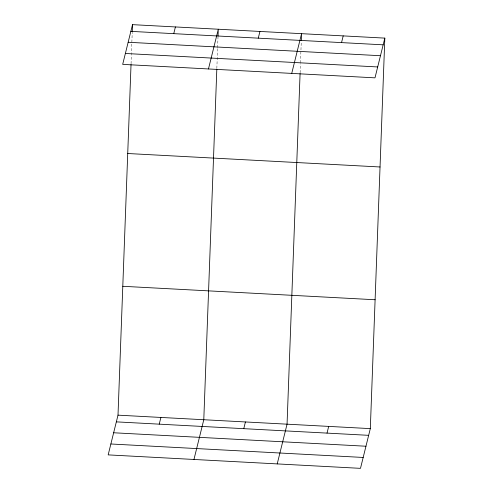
<?xml version="1.0" encoding="UTF-8"?>
<svg xmlns="http://www.w3.org/2000/svg" width="493" height="493" viewBox="0 0 493 493"><rect width="100%" height="100%" fill="white"/><g stroke="black" fill="none" stroke-linecap="round" stroke-linejoin="round"><path stroke-width="0.37" stroke-dasharray="2.46 1.85" d="M131.058 63.77L132.229 32.322M216.846 68.348L217.586 48.406M217.616 47.636L218.017 36.895M300.114 72.791L300.453 63.585M300.483 62.821L301.278 41.338"/><path stroke-width="0.74" d="M384.83 38.115L374.994 77.845L122.683 64.38L132.512 24.65L384.83 38.115L370.317 428.62L360.488 468.35L108.17 454.885L118.006 415.155L131.033 64.54M132.253 31.552L132.512 24.65M216.821 69.112L203.788 419.734L193.959 459.464M218.042 36.131L218.3 29.229L208.465 68.958M300.083 73.556L287.055 424.177L277.22 463.907M301.309 40.574L301.568 33.672L291.733 73.402M173.746 33.653L175.409 26.936M159.233 424.159L160.897 417.442M258.27 38.164L259.934 31.447M243.764 428.67L245.422 421.953M341.538 42.608L343.196 35.89M327.025 433.113L328.689 426.396M130.848 31.361L383.166 44.826M128.155 42.262L380.473 55.721M125.376 53.484L377.693 66.949M127.724 153.514L380.041 166.979M122.794 286.291L375.105 299.75M118.006 415.155L370.317 428.62M116.342 421.866L368.659 435.331M113.643 432.768L365.96 446.227M110.87 443.99L363.181 457.455"/></g></svg>
